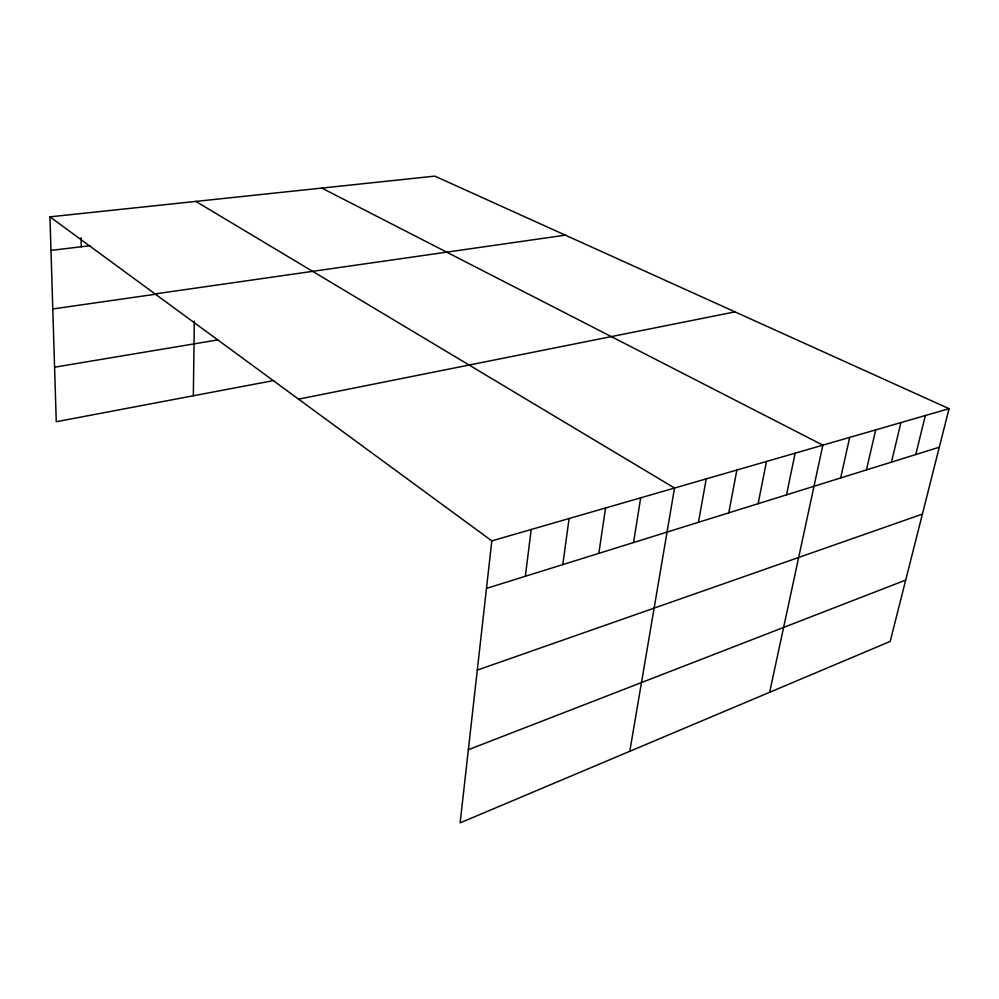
<?xml version="1.0" encoding="UTF-8"?>
<svg xmlns="http://www.w3.org/2000/svg" width="999" height="999" viewBox="0 0 999 999"><rect width="100%" height="100%" fill="white"/><g stroke="black" fill="none" stroke-linecap="round" stroke-linejoin="round"><path stroke-width="1.5" d="M193.344 395.766L194.305 321.054M49.95 216.845L491.82 540.871L460.127 822.876L890.196 641.42L949.05 408.678L434.815 176.124L49.95 216.845L56.256 421.74L273.651 380.557M525.362 576.273L531.206 529.482M562.787 564.61L569.093 518.531M598.826 553.371L605.556 507.992M633.553 542.544L640.684 497.827M629.795 751.298L674.537 488.036L195.841 201.411M698.438 522.315L706.243 478.871M728.783 512.849L736.875 470.017M758.116 503.696L766.495 461.451M786.513 494.842L795.142 453.171M769.655 692.282L822.851 445.154L321.815 188.074M840.634 477.972L849.699 437.4M866.445 469.93L875.698 429.882M891.47 462.125L900.898 422.589M915.746 454.557L925.336 415.534M468.356 749.712L905.718 580.069M477.297 670.104L922.389 514.098M486.476 588.399L939.31 447.202M491.82 540.871L949.05 408.678M298.564 399.15L735.014 311.875M54.57 367.195L217.782 339.91M155.045 293.918L565.372 235.152M52.785 308.966L156.88 294.043M50.986 250.387L90.172 245.704M81.094 237.725L81.294 246.765"/></g></svg>
